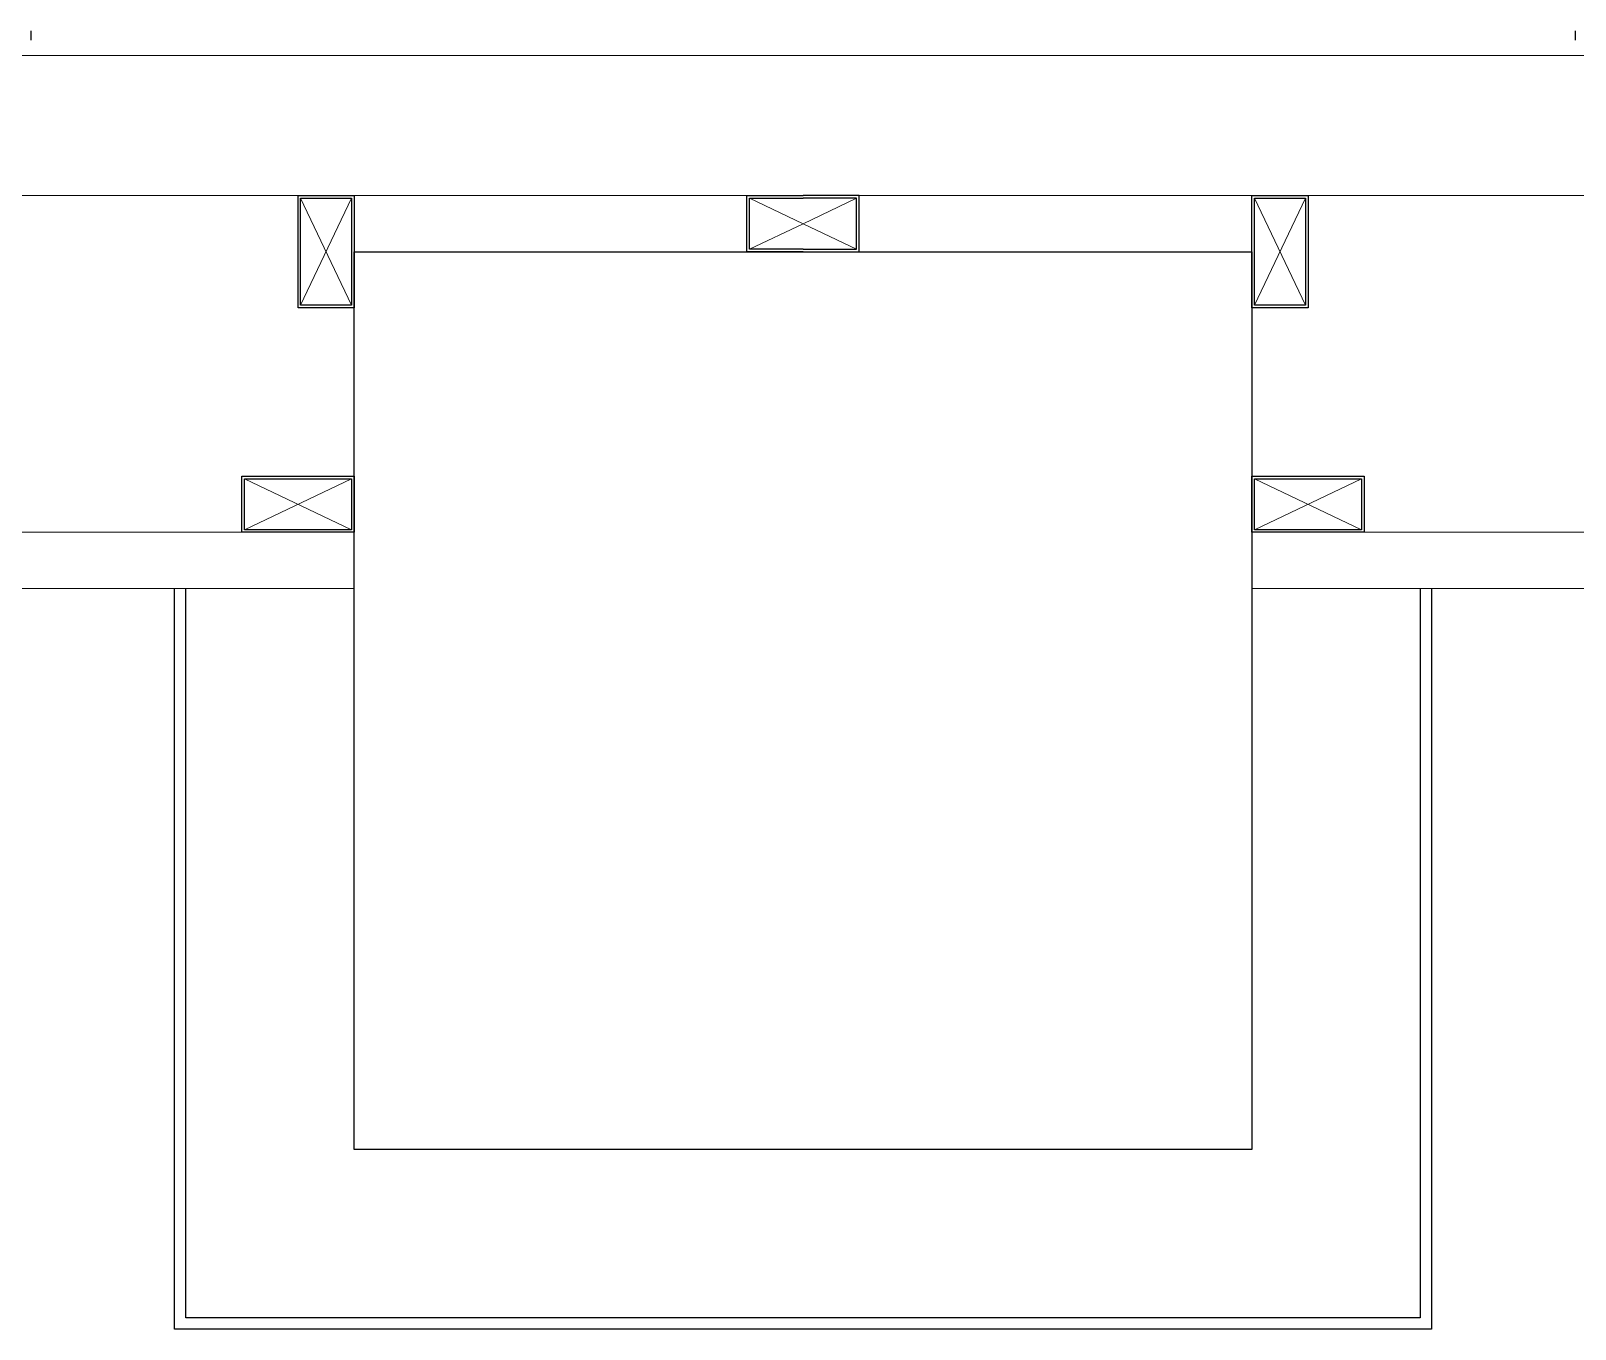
# Model space of a CAD drawing. Header units: millimetres. Extents: x 8456 to 190005487, y 619 to 455456909.
# Drawn here: x 201408.6 to 201620.5, y 158306 to 158484.2 of the extents above; entities that cross this region are included whole.
import ezdxf

# ---------------------------------------------------------------- set-up
doc = ezdxf.new("R2010")
doc.units = ezdxf.units.MM
doc.header["$LTSCALE"] = 400
doc.header["$MEASUREMENT"] = 0
doc.linetypes.add('지하2층평면도$0$XR-평면도$0$HID', pattern=[2, 1.1, -0.9])
doc.layers.get('0').update_dxf_attribs({"linetype": 'CONTINUOUS'})
for name, color, linetype in [('COL', 2, 'CONTINUOUS'), ('석고보드', 4, 'CONTINUOUS'), ('저온단열', 160, 'CONTINUOUS'), ('지하2층평면도$0$0-PATT', 252, 'CONTINUOUS')]:
    doc.layers.add(name, color=color, linetype=linetype)
for name, color, linetype, lineweight in [('지하2층평면도$0$0OPEN', 1, '지하2층평면도$0$XR-평면도$0$HID', 15), ('지하2층평면도$0$0PANL', 6, 'CONTINUOUS', 20), ('지하2층평면도$0$0STL', 3, 'CONTINUOUS', 25)]:
    doc.layers.add(name, color=color, linetype=linetype, lineweight=lineweight)

# ---------------------------------------------------------------- blocks, each defined once
blk = doc.blocks.new('지하2층평면도$0$XR-평면도$0$$0$A$C3B9B04BD')
at = {"layer": '지하2층평면도$0$0OPEN', "color": 8}
for p, q in [((47.7, -47.7), (2.3, 47.7)), ((47.7, 47.7), (2.3, -47.7))]:
    blk.add_line(p, q, dxfattribs=at)
at = {"layer": '지하2층평면도$0$0STL', "color": 8}
for points in [[(0, -50), (50, -50), (50, 50), (0, 50)], [(2.3, -47.7), (47.7, -47.7), (47.7, 47.7), (2.3, 47.7)]]:
    blk.add_lwpolyline(points, close=True, dxfattribs=at)
blk = doc.blocks.new('A$C2DB436D3')
at = {"layer": 'COL', "color": 8}
for p, q in [((14105.54, 21019.55, 2515.73), (14281.54, 21019.55, 2515.73)), ((14105.54, 20843.55, 2515.73), (14105.54, 21019.55, 2515.73)), ((14281.54, 21019.55, 2515.73), (14281.54, 20843.55, 2515.73)), ((14281.54, 20843.55, 2515.73), (14105.54, 20843.55, 2515.73))]:
    blk.add_line(p, q, dxfattribs=at)
at = {"layer": '석고보드', "color": 8}
for p, q in [((14070.34, 20808.35, 2515.73), (14070.34, 20953.55, 2515.73)), ((14316.74, 20953.55, 2515.73), (14316.74, 20808.35, 2515.73)), ((14316.74, 20808.35, 2515.73), (14070.34, 20808.35, 2515.73))]:
    blk.add_line(p, q, dxfattribs=at)
at = {"layer": '저온단열', "color": 8}
for p, q in [((14072.54, 20810.55, 2515.73), (14072.54, 20953.55, 2515.73)), ((14314.54, 20953.55, 2515.73), (14314.54, 20810.55, 2515.73)), ((14314.54, 20810.55, 2515.73), (14072.54, 20810.55, 2515.73))]:
    blk.add_line(p, q, dxfattribs=at)
at = {"layer": '지하2층평면도$0$0-PATT', "color": 8}
for p, q in [((14042.18, 21062.84, 2515.73), (14042.18, 21061.05, 2515.73)), ((14344.9, 21062.84, 2515.73), (14344.9, 21061.05, 2515.73))]:
    blk.add_line(p, q, dxfattribs=at)
at = {"layer": '지하2층평면도$0$0OPEN', "color": 8}
for p, q in [((14183.04, 21030.05, 2515.73), (14193.54, 21025.05, 2515.73)), ((14204.03, 21030.05, 2515.73), (14193.54, 21025.05, 2515.73)), ((14193.54, 21025.05, 2515.73), (14183.04, 21020.06, 2515.73)), ((14193.54, 21025.05, 2515.73), (14204.03, 21020.06, 2515.73))]:
    blk.add_line(p, q, dxfattribs=at)
at = {"layer": '지하2층평면도$0$0PANL', "color": 8, "elevation": 2515.73}
for points in [[(14193.54, 21030.55), (13973.54, 21030.55), (13973.54, 21058.05), (14193.54, 21058.05)], [(14193.54, 21030.55), (14413.54, 21030.55), (14413.54, 21058.05), (14193.54, 21058.05)], [(14105.54, 20964.55), (13984.54, 20964.55), (13984.54, 20953.55), (14105.54, 20953.55), (14105.54, 20964.55)], [(14281.54, 20964.55), (14402.54, 20964.55), (14402.54, 20953.55), (14281.54, 20953.55), (14281.54, 20964.55)]]:
    blk.add_lwpolyline(points, dxfattribs=at)
at = {"layer": '지하2층평면도$0$0STL', "color": 8, "elevation": 2515.73}
for points in [[(14193.54, 21019.55), (14182.54, 21019.55), (14182.54, 21030.55), (14193.54, 21030.55)], [(14193.54, 21020.06), (14183.04, 21020.06), (14183.04, 21030.05), (14193.54, 21030.05)], [(14193.54, 21019.55), (14204.54, 21019.55), (14204.54, 21030.55), (14193.54, 21030.55)], [(14193.54, 21020.06), (14204.03, 21020.06), (14204.03, 21030.05), (14193.54, 21030.05)]]:
    blk.add_lwpolyline(points, dxfattribs=at)
at = {"xscale": -0.22, "yscale": 0.22, "zscale": 0.22}
for p in [(14105.54, 21019.55, 2515.73), (14292.54, 21019.55, 2515.73)]:
    blk.add_blockref('지하2층평면도$0$XR-평면도$0$$0$A$C3B9B04BD', p, dxfattribs=at)
at = {"xscale": -0.22, "yscale": 0.22, "zscale": 0.22, "rotation": 270}
for p in [(14094.54, 20964.55, 2515.73), (14292.54, 20964.55, 2515.73)]:
    blk.add_blockref('지하2층평면도$0$XR-평면도$0$$0$A$C3B9B04BD', p, dxfattribs=at)

msp = doc.modelspace()

# ---------------------------------------------------------------- block references
at = {"xscale": 0.7, "yscale": 0.7, "zscale": 0.7}
msp.add_blockref('A$C2DB436D3', (191579.09, 143740.16, -160.09), dxfattribs=at)

doc.saveas('drawing.dxf')
